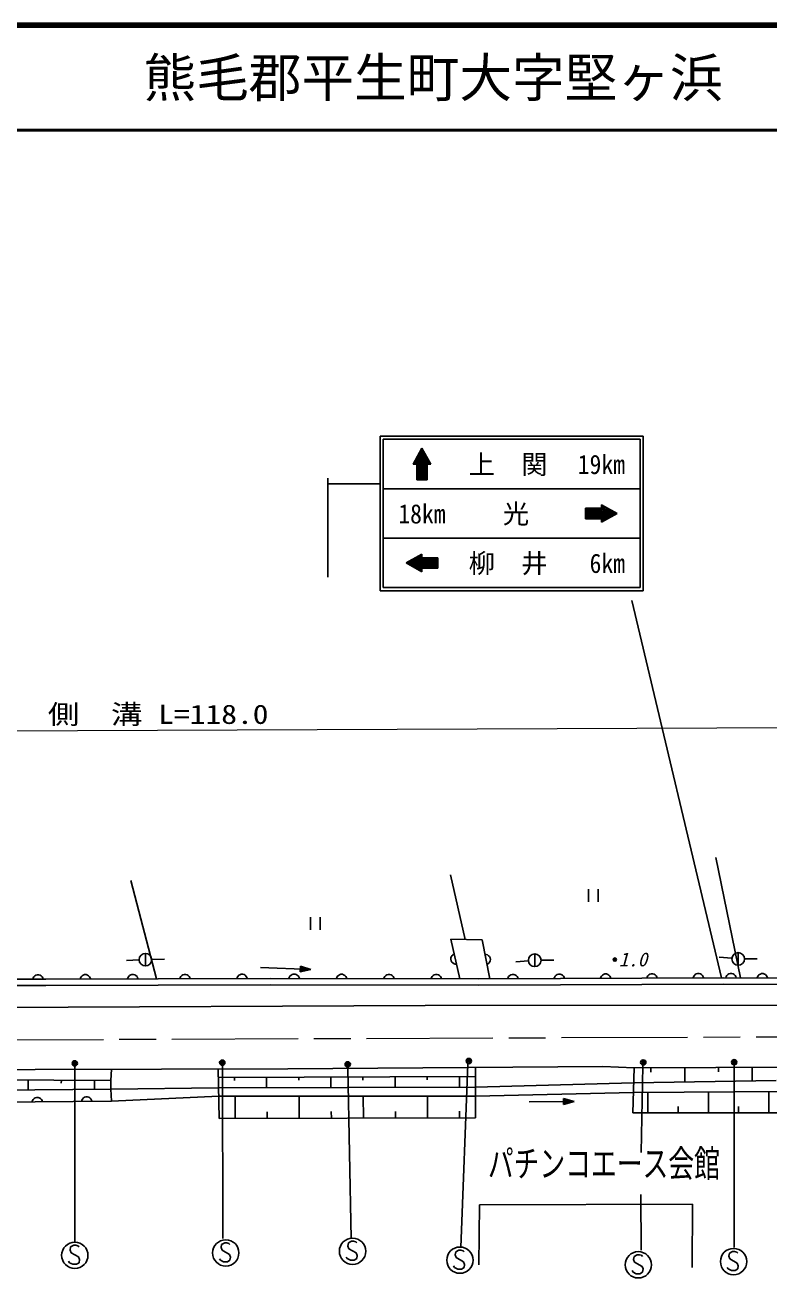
# Model space of a CAD drawing. Units: millimetres, scale not verified. Extents: x 40000 to 680000, y 20000 to 380000.
# Drawn here: x 393764 to 464439, y 260941 to 380000 of the extents above; entities that cross this region are included whole.
import ezdxf
from ezdxf.enums import TextEntityAlignment as Align

# ---------------------------------------------------------------- set-up
doc = ezdxf.new("R2010")
doc.units = ezdxf.units.MM
doc.header["$LTSCALE"] = 1000
doc.linetypes.add('CHAIN', pattern=[18.5, 12, -1.5, 3.5, -1.5])
for name, color, linetype, lineweight in [('M-BGD', 7, 'Continuous', 25), ('M-BGD-EXST', 7, 'Continuous', 25), ('M-BMK', 2, 'CHAIN', 13), ('M-STR-HTXT', 7, 'Continuous', 13), ('M-STR-STRC', 7, 'Continuous', 25), ('M-TTL', 2, 'Continuous', 140), ('M-TTL-LINE', 7, 'Continuous', 50)]:
    doc.layers.add(name, color=color, linetype=linetype, lineweight=lineweight)
doc.layers.add('M-TTL-TXT', color=7, linetype='Continuous')
doc.styles.add('ＭＳ ゴシック', font='')
doc.styles.get('ＭＳ ゴシック').set_extended_font_data('MS Gothic')

msp = doc.modelspace()

# ---------------------------------------------------------------- linework, layer by layer
at = {"layer": 'M-BGD'}
for p, q in [((459394, 300908), (461749, 289450)), ((434198, 299238), (435577, 293096)), ((403799, 298724), (406254, 289356)), ((447296, 297896), (447296, 296696)), ((448208, 296696), (448208, 297896)), ((420883, 295221), (420883, 294021)), ((421795, 294021), (421795, 295221)), ((434203, 293125), (437187, 293062)), ((435083, 289354), (434203, 293125)), ((437187, 293062), (437910, 289355)), ((405204, 291785), (405204, 290585)), ((434529, 291726), (434422, 291660)), ((437578, 291683), (437453, 291699)), ((442191, 291733), (442191, 290533)), ((461517, 291856), (461517, 290656)), ((404604, 291163), (403405, 291119)), ((405803, 291203), (407003, 291237)), ((419900, 290024), (419921, 290583)), ((419921, 290583), (420910, 290265)), ((434227, 291348), (434216, 291222)), ((434216, 291222), (434252, 291066)), ((434263, 291459), (434227, 291348)), ((434252, 291066), (434318, 290958)), ((434338, 291579), (434263, 291459)), ((434318, 290958), (434399, 290875)), ((434422, 291660), (434338, 291579)), ((434399, 290875), (434519, 290800)), ((434519, 290800), (434630, 290764)), ((434630, 290764), (434756, 290752)), ((437688, 291643), (437578, 291683)), ((437644, 290718), (437754, 290780)), ((437805, 291564), (437688, 291643)), ((437754, 290780), (437841, 290858)), ((437883, 291478), (437805, 291564)), ((437841, 290858), (437920, 290976)), ((437946, 291368), (437883, 291478)), ((437920, 290976), (437960, 291085)), ((437976, 291211), (437946, 291368)), ((437960, 291085), (437976, 291211)), ((441593, 291085), (440397, 290990)), ((442791, 291133), (443991, 291133)), ((460920, 291314), (459725, 291429)), ((462117, 291256), (463317, 291256)), ((382571, 289357), (395731, 289323)), ((394536, 289452), (394496, 289331)), ((394596, 289552), (394536, 289452)), ((394696, 289652), (394596, 289552)), ((394795, 289712), (394696, 289652)), ((394915, 289752), (394795, 289712)), ((395075, 289753), (394915, 289752)), ((395195, 289713), (395075, 289753)), ((395296, 289653), (395195, 289713)), ((395396, 289553), (395296, 289653)), ((395456, 289453), (395396, 289553)), ((395496, 289334), (395456, 289453)), ((395731, 289323), (417081, 289389)), ((399039, 289461), (398999, 289341)), ((399099, 289561), (399039, 289461)), ((399199, 289661), (399099, 289561)), ((399299, 289721), (399199, 289661)), ((399418, 289762), (399299, 289721)), ((399578, 289762), (399418, 289762)), ((399699, 289722), (399578, 289762)), ((399799, 289662), (399699, 289722)), ((399899, 289563), (399799, 289662)), ((399959, 289463), (399899, 289563)), ((399999, 289343), (399959, 289463)), ((403542, 289470), (403502, 289350)), ((403602, 289570), (403542, 289470)), ((403702, 289670), (403602, 289570)), ((403802, 289731), (403702, 289670)), ((403922, 289771), (403802, 289731)), ((404082, 289771), (403922, 289771)), ((404202, 289731), (404082, 289771)), ((404302, 289672), (404202, 289731)), ((404402, 289572), (404302, 289672)), ((404462, 289472), (404402, 289572)), ((404502, 289352), (404462, 289472)), ((408500, 289483), (408461, 289362)), ((408560, 289583), (408500, 289483)), ((408660, 289683), (408560, 289583)), ((408760, 289743), (408660, 289683)), ((408879, 289784), (408760, 289743)), ((409039, 289784), (408879, 289784)), ((409160, 289745), (409039, 289784)), ((409260, 289685), (409160, 289745)), ((409360, 289585), (409260, 289685)), ((409420, 289485), (409360, 289585)), ((409461, 289366), (409420, 289485)), ((413914, 289499), (413874, 289379)), ((413974, 289600), (413914, 289499)), ((414073, 289700), (413974, 289600)), ((414173, 289760), (414073, 289700)), ((414293, 289801), (414173, 289760)), ((414453, 289801), (414293, 289801)), ((414573, 289761), (414453, 289801)), ((414673, 289702), (414573, 289761)), ((414774, 289602), (414673, 289702)), ((414834, 289502), (414774, 289602)), ((414874, 289382), (414834, 289502)), ((420910, 290265), (416124, 290449)), ((417081, 289389), (436861, 289351)), ((418872, 289506), (418831, 289386)), ((418932, 289606), (418872, 289506)), ((419032, 289705), (418932, 289606)), ((419132, 289765), (419032, 289705)), ((419252, 289805), (419132, 289765)), ((419412, 289805), (419252, 289805)), ((419532, 289764), (419412, 289805)), ((419632, 289704), (419532, 289764)), ((419732, 289604), (419632, 289704)), ((419792, 289504), (419732, 289604)), ((419831, 289384), (419792, 289504)), ((420910, 290265), (419900, 290024)), ((419943, 290102), (419958, 290502)), ((420630, 290276), (419943, 290102)), ((419958, 290502), (420630, 290276)), ((419986, 290181), (419995, 290420)), ((420470, 290282), (419986, 290181)), ((419995, 290420), (420470, 290282)), ((420029, 290259), (420032, 290339)), ((420230, 290291), (420029, 290259)), ((420032, 290339), (420230, 290291)), ((423372, 289497), (423332, 289377)), ((423432, 289597), (423372, 289497)), ((423532, 289697), (423432, 289597)), ((423632, 289756), (423532, 289697)), ((423753, 289796), (423632, 289756)), ((423913, 289796), (423753, 289796)), ((424032, 289756), (423913, 289796)), ((424132, 289695), (424032, 289756)), ((424232, 289595), (424132, 289695)), ((424292, 289495), (424232, 289595)), ((424332, 289375), (424292, 289495)), ((427872, 289488), (427832, 289368)), ((427933, 289588), (427872, 289488)), ((428033, 289688), (427933, 289588)), ((428133, 289748), (428033, 289688)), ((428253, 289787), (428133, 289748)), ((428413, 289787), (428253, 289787)), ((428533, 289747), (428413, 289787)), ((428633, 289687), (428533, 289747)), ((428733, 289586), (428633, 289687)), ((428792, 289486), (428733, 289586)), ((428832, 289366), (428792, 289486)), ((432373, 289479), (432332, 289359)), ((432433, 289579), (432373, 289479)), ((432533, 289679), (432433, 289579)), ((432633, 289739), (432533, 289679)), ((432753, 289779), (432633, 289739)), ((432913, 289778), (432753, 289779)), ((433033, 289738), (432913, 289778)), ((433133, 289678), (433033, 289738)), ((433233, 289578), (433133, 289678)), ((433293, 289478), (433233, 289578)), ((433332, 289358), (433293, 289478)), ((436861, 289351), (460131, 289458)), ((439651, 289484), (439612, 289363)), ((439711, 289584), (439651, 289484)), ((439810, 289684), (439711, 289584)), ((439910, 289745), (439810, 289684)), ((440030, 289785), (439910, 289745)), ((440190, 289786), (440030, 289785)), ((440310, 289747), (440190, 289786)), ((440410, 289687), (440310, 289747)), ((440511, 289588), (440410, 289687)), ((440571, 289488), (440511, 289588)), ((440612, 289368), (440571, 289488)), ((444055, 289504), (444016, 289384)), ((444115, 289604), (444055, 289504)), ((444214, 289705), (444115, 289604)), ((444314, 289765), (444214, 289705)), ((444434, 289806), (444314, 289765)), ((444594, 289806), (444434, 289806)), ((444714, 289767), (444594, 289806)), ((444814, 289707), (444714, 289767)), ((444915, 289608), (444814, 289707)), ((444975, 289508), (444915, 289608)), ((445016, 289388), (444975, 289508)), ((448459, 289524), (448419, 289404)), ((448518, 289625), (448459, 289524)), ((448618, 289725), (448518, 289625)), ((448718, 289786), (448618, 289725)), ((448837, 289826), (448718, 289786)), ((448997, 289827), (448837, 289826)), ((449118, 289787), (448997, 289827)), ((449218, 289728), (449118, 289787)), ((449318, 289628), (449218, 289728)), ((449379, 289529), (449318, 289628)), ((449419, 289409), (449379, 289529)), ((452863, 289545), (452823, 289425)), ((452922, 289645), (452863, 289545)), ((453022, 289745), (452922, 289645)), ((453121, 289806), (453022, 289745)), ((453241, 289846), (453121, 289806)), ((453401, 289847), (453241, 289846)), ((453521, 289808), (453401, 289847)), ((453622, 289748), (453521, 289808)), ((453722, 289649), (453622, 289748)), ((453783, 289549), (453722, 289649)), ((453823, 289429), (453783, 289549)), ((457266, 289565), (457227, 289445)), ((457326, 289665), (457266, 289565)), ((457425, 289766), (457326, 289665)), ((457525, 289826), (457425, 289766)), ((457645, 289867), (457525, 289826)), ((457805, 289868), (457645, 289867)), ((457925, 289828), (457805, 289868)), ((458025, 289769), (457925, 289828)), ((458126, 289669), (458025, 289769)), ((458186, 289569), (458126, 289669)), ((458227, 289450), (458186, 289569)), ((460131, 289458), (470195, 289409)), ((460379, 289576), (460339, 289456)), ((460440, 289675), (460379, 289576)), ((460540, 289775), (460440, 289675)), ((460640, 289835), (460540, 289775)), ((460760, 289874), (460640, 289835)), ((460920, 289874), (460760, 289874)), ((461040, 289833), (460920, 289874)), ((461140, 289773), (461040, 289833)), ((461240, 289672), (461140, 289773)), ((461299, 289572), (461240, 289672)), ((461339, 289452), (461299, 289572)), ((463361, 289564), (463320, 289445)), ((463421, 289664), (463361, 289564)), ((463521, 289764), (463421, 289664)), ((463622, 289823), (463521, 289764)), ((463742, 289863), (463622, 289823)), ((463902, 289862), (463742, 289863)), ((464022, 289822), (463902, 289862)), ((464121, 289762), (464022, 289822)), ((464221, 289661), (464121, 289762)), ((464281, 289561), (464221, 289661)), ((464320, 289441), (464281, 289561)), ((382571, 288757), (395732, 288723)), ((395732, 288723), (417082, 288789)), ((417082, 288789), (436861, 288751)), ((436861, 288751), (460131, 288858)), ((460131, 288858), (470192, 288809)), ((418743, 280827), (448671, 281036)), ((448671, 281036), (451621, 280908)), ((376468, 280471), (394714, 280751)), ((376793, 279810), (401922, 279712)), ((394714, 280751), (418743, 280827)), ((401971, 280774), (401922, 279712)), ((412118, 280806), (412216, 276080)), ((412135, 279997), (436553, 280092)), ((413661, 280002), (413662, 279706)), ((416713, 280014), (416717, 279021)), ((419766, 280026), (419767, 279727)), ((422818, 280038), (422822, 279034)), ((425870, 280050), (425871, 279747)), ((428923, 280062), (428927, 279046)), ((431975, 280074), (431976, 279767)), ((435027, 280086), (435031, 279058)), ((436554, 276159), (436553, 280951)), ((451621, 280908), (451504, 276646)), ((451621, 280908), (467670, 280957)), ((453226, 280913), (453227, 280489)), ((456436, 280923), (456440, 279557)), ((459646, 280933), (459647, 280537)), ((462856, 280943), (462859, 279673)), ((376744, 278681), (401922, 278877)), ((394069, 279743), (394066, 278816)), ((397211, 279730), (397210, 279463)), ((400352, 279718), (400348, 278865)), ((401922, 279712), (401922, 278877)), ((401922, 278877), (412155, 279012)), ((401922, 278877), (401971, 277749)), ((412155, 279012), (436554, 279061)), ((436554, 279061), (451582, 279470)), ((451556, 278548), (465983, 278671)), ((451582, 279470), (465124, 279714)), ((458682, 276646), (458682, 278609)), ((464425, 276646), (464425, 278658)), ((401971, 277749), (376793, 277503)), ((394460, 277795), (394422, 277675)), ((394519, 277896), (394460, 277795)), ((394618, 277997), (394519, 277896)), ((394718, 278058), (394618, 277997)), ((394837, 278099), (394718, 278058)), ((394997, 278101), (394837, 278099)), ((395118, 278062), (394997, 278101)), ((395218, 278003), (395118, 278062)), ((395319, 277904), (395218, 278003)), ((395380, 277804), (395319, 277904)), ((395422, 277685), (395380, 277804)), ((399160, 277841), (399121, 277721)), ((399219, 277942), (399160, 277841)), ((399318, 278043), (399219, 277942)), ((399418, 278104), (399318, 278043)), ((399537, 278145), (399418, 278104)), ((399697, 278146), (399537, 278145)), ((399818, 278108), (399697, 278146)), ((399918, 278049), (399818, 278108)), ((400019, 277950), (399918, 278049)), ((400080, 277850), (400019, 277950)), ((400121, 277731), (400080, 277850)), ((401971, 277749), (412172, 278229)), ((412172, 278229), (436554, 278227)), ((413737, 276085), (413730, 278229)), ((419822, 276105), (419815, 278228)), ((425906, 276124), (425899, 278228)), ((431991, 276144), (431984, 278227)), ((436554, 278227), (451556, 278548)), ((445928, 277718), (441658, 277669)), ((444931, 277426), (444925, 277986)), ((444925, 277986), (445928, 277718)), ((445928, 277718), (444931, 277426)), ((444971, 277507), (444966, 277907)), ((444966, 277907), (445648, 277715)), ((445648, 277715), (444971, 277507)), ((445010, 277587), (445007, 277827)), ((445007, 277827), (445488, 277713)), ((445488, 277713), (445010, 277587)), ((445049, 277668), (445048, 277748)), ((445048, 277748), (445248, 277710)), ((445248, 277710), (445049, 277668)), ((452940, 276646), (452940, 278560)), ((416780, 276095), (416778, 276735)), ((422864, 276115), (422862, 276749)), ((428948, 276134), (428946, 276762)), ((435033, 276154), (435031, 276776)), ((451504, 276646), (465860, 276646)), ((455811, 276646), (455811, 277228)), ((461554, 276646), (461554, 277242)), ((412216, 276080), (436554, 276159)), ((436884, 262188), (436946, 267894)), ((436946, 267894), (457192, 267955)), ((457192, 267955), (457130, 261942))]:
    msp.add_line(p, q, dxfattribs=at)
for centre, radius in [((405204, 291185), 600), ((442191, 291133), 600), ((461517, 291256), 600), ((449799, 291195), 150), ((449799, 291195), 90), ((449799, 291195), 30)]:
    msp.add_circle(centre, radius, dxfattribs=at)
at = {"layer": 'M-BGD-EXST'}
for p, q in [((398487, 281332), (398487, 264349)), ((412511, 281086), (412560, 264693)), ((435841, 281268), (435166, 263844)), ((452449, 281096), (452302, 272850)), ((461136, 281439), (461136, 263819)), ((424430, 280900), (424737, 264703)), ((452253, 268874), (452302, 263574)), ((424779, 264423), (424479, 264273)), ((424979, 264423), (424779, 264423)), ((425179, 264373), (424979, 264423)), ((425279, 264273), (425179, 264373)), ((398092, 263890), (398042, 263590)), ((398042, 263590), (398142, 263340)), ((398392, 264040), (398092, 263890)), ((398142, 263340), (398842, 262940)), ((398592, 264040), (398392, 264040)), ((398792, 263990), (398592, 264040)), ((398892, 263890), (398792, 263990)), ((412433, 264120), (412383, 263820)), ((412383, 263820), (412483, 263570)), ((412733, 264270), (412433, 264120)), ((412483, 263570), (413183, 263170)), ((412933, 264270), (412733, 264270)), ((413133, 264220), (412933, 264270)), ((413233, 264120), (413133, 264220)), ((413183, 263170), (413283, 262920)), ((424479, 264273), (424429, 263973)), ((424429, 263973), (424529, 263723)), ((424529, 263723), (425229, 263323)), ((425229, 263323), (425329, 263073)), ((434678, 263430), (434628, 263130)), ((434628, 263130), (434728, 262880)), ((434978, 263580), (434678, 263430)), ((435178, 263580), (434978, 263580)), ((435378, 263530), (435178, 263580)), ((435478, 263430), (435378, 263530)), ((451929, 263141), (451629, 262991)), ((452129, 263141), (451929, 263141)), ((452329, 263091), (452129, 263141)), ((460678, 263298), (460628, 262998)), ((460978, 263448), (460678, 263298)), ((461178, 263448), (460978, 263448)), ((461378, 263398), (461178, 263448)), ((461478, 263298), (461378, 263398)), ((397992, 262390), (397892, 262540)), ((398292, 262240), (397992, 262390)), ((398642, 262240), (398292, 262240)), ((398892, 262390), (398642, 262240)), ((398842, 262940), (398942, 262690)), ((398942, 262690), (398892, 262390)), ((412333, 262620), (412233, 262770)), ((412633, 262470), (412333, 262620)), ((412983, 262470), (412633, 262470)), ((413233, 262620), (412983, 262470)), ((413283, 262920), (413233, 262620)), ((424379, 262773), (424279, 262923)), ((424679, 262623), (424379, 262773)), ((425029, 262623), (424679, 262623)), ((425279, 262773), (425029, 262623)), ((425329, 263073), (425279, 262773)), ((434578, 261930), (434478, 262080)), ((434878, 261780), (434578, 261930)), ((434728, 262880), (435428, 262480)), ((435478, 261930), (435228, 261780)), ((435428, 262480), (435528, 262230)), ((435528, 262230), (435478, 261930)), ((451629, 262991), (451579, 262691)), ((451579, 262691), (451679, 262441)), ((451679, 262441), (452379, 262041)), ((452429, 262991), (452329, 263091)), ((452379, 262041), (452479, 261791)), ((460578, 261798), (460478, 261948)), ((460628, 262998), (460728, 262748)), ((460728, 262748), (461428, 262348)), ((461428, 262348), (461528, 262098)), ((461528, 262098), (461478, 261798)), ((435228, 261780), (434878, 261780)), ((451529, 261491), (451429, 261641)), ((451829, 261341), (451529, 261491)), ((452179, 261341), (451829, 261341)), ((452429, 261491), (452179, 261341)), ((452479, 261791), (452429, 261491)), ((460878, 261648), (460578, 261798)), ((461228, 261648), (460878, 261648)), ((461478, 261798), (461228, 261648))]:
    msp.add_line(p, q, dxfattribs=at)
for centre, radius in [((398487, 281332), 250), ((398487, 281332), 150), ((398487, 281332), 50), ((412502, 281399), 250), ((412502, 281399), 150), ((412502, 281399), 50), ((424422, 281243), 250), ((424422, 281243), 150), ((424422, 281243), 50), ((435926, 281550), 250), ((435926, 281550), 150), ((435926, 281550), 50), ((452499, 281417), 250), ((452499, 281417), 150), ((452499, 281417), 50), ((461136, 281439), 250), ((461136, 281439), 150), ((461136, 281439), 50), ((398492, 263090), 1250), ((412833, 263320), 1250), ((424879, 263473), 1250), ((435078, 262630), 1250), ((452029, 262191), 1250), ((461078, 262498), 1250)]:
    msp.add_circle(centre, radius, dxfattribs=at)
at = {"layer": 'M-BMK'}
msp.add_line((370716, 283492), (469048, 283874), dxfattribs=at)
at = {"layer": 'M-STR-HTXT'}
msp.add_line((352540, 312770), (470220, 313264), dxfattribs=at)
at = {"layer": 'M-STR-STRC'}
for p, q in [((427501, 326237), (427501, 340937)), ((427501, 340937), (452501, 340937)), ((427801, 326537), (427801, 340637)), ((427801, 340637), (452201, 340637)), ((452201, 340637), (452201, 326537)), ((452501, 340937), (452501, 326237)), ((430642, 338287), (431476, 339787)), ((431253, 339385), (431976, 338084)), ((431327, 339519), (432012, 338287)), ((431401, 339653), (432160, 338287)), ((431476, 339787), (432309, 338287)), ((430976, 338287), (430642, 338287)), ((430658, 338315), (430673, 338287)), ((430732, 338449), (430822, 338287)), ((430806, 338582), (430971, 338287)), ((430881, 338716), (431953, 336787)), ((430955, 338850), (431976, 337013)), ((430976, 336787), (430976, 338287)), ((430976, 338278), (431804, 336787)), ((431030, 338984), (431976, 337281)), ((431104, 339118), (431976, 337549)), ((431178, 339252), (431976, 337816)), ((432309, 338287), (431976, 338287)), ((431976, 338287), (431976, 336787)), ((422516, 327526), (422516, 336950)), ((430976, 338010), (431655, 336787)), ((430976, 337742), (431507, 336787)), ((430976, 337475), (431358, 336787)), ((430976, 337207), (431209, 336787)), ((430976, 336939), (431060, 336787)), ((422516, 336410), (427501, 336410)), ((427801, 335937), (452201, 335937)), ((431976, 336787), (430976, 336787)), ((448955, 334182), (447026, 333110)), ((448516, 334087), (447026, 333259)), ((448249, 334087), (447026, 333407)), ((447981, 334087), (447026, 333556)), ((447713, 334087), (447026, 333705)), ((447446, 334087), (447026, 333854)), ((447178, 334087), (447026, 334002)), ((447026, 334087), (447026, 333087)), ((448526, 334087), (447026, 334087)), ((449089, 334107), (447252, 333087)), ((449223, 334033), (447519, 333087)), ((449356, 333959), (447787, 333087)), ((449490, 333884), (448055, 333087)), ((449624, 333810), (448323, 333087)), ((450026, 333587), (448526, 334420)), ((448526, 334420), (448526, 334087)), ((448553, 334405), (448526, 334389)), ((448687, 334331), (448526, 334241)), ((448821, 334256), (448526, 334092)), ((449758, 333736), (448526, 333051)), ((449892, 333661), (448526, 332902)), ((448526, 332754), (450026, 333587)), ((447026, 333087), (448526, 333087)), ((448526, 333087), (448526, 332754)), ((427801, 331237), (452201, 331237)), ((431476, 329720), (429976, 328887)), ((429976, 328887), (431476, 328054)), ((430110, 328813), (431476, 329572)), ((430243, 328738), (431476, 329423)), ((430377, 328664), (431679, 329387)), ((430511, 328589), (431947, 329387)), ((430645, 328515), (432214, 329387)), ((430779, 328441), (432482, 329387)), ((430913, 328366), (432750, 329387)), ((431047, 328292), (432976, 329364)), ((431476, 329387), (431476, 329720)), ((432976, 329387), (431476, 329387)), ((431485, 328387), (432976, 329215)), ((431753, 328387), (432976, 329066)), ((432020, 328387), (432976, 328918)), ((432288, 328387), (432976, 328769)), ((432556, 328387), (432976, 328620)), ((432976, 328387), (432976, 329387)), ((431180, 328218), (431476, 328382)), ((431314, 328143), (431476, 328233)), ((431448, 328069), (431476, 328084)), ((431476, 328054), (431476, 328387)), ((431476, 328387), (432976, 328387)), ((432823, 328387), (432976, 328472)), ((452501, 326237), (427501, 326237)), ((452201, 326537), (427801, 326537)), ((451425, 325321), (459929, 289457)), ((378157, 286579), (431781, 286834)), ((431781, 286834), (467008, 286852))]:
    msp.add_line(p, q, dxfattribs=at)
at = {"layer": 'M-TTL'}
msp.add_line((680000, 380000), (40000, 380000), dxfattribs=at)
at = {"layer": 'M-TTL-LINE'}
msp.add_line((40000, 370000), (680000, 370000), dxfattribs=at)

# ---------------------------------------------------------------- texts
at = {"layer": 'M-BGD', "style": 'ＭＳ ゴシック', "oblique": 15}
msp.add_text('1.0', height=1320, dxfattribs=at).set_placement((450179, 290155), align=Align.BOTTOM_LEFT)
at = {"layer": 'M-BGD', "style": 'ＭＳ ゴシック', "width": 0.7}
msp.add_text('パチンコエース会館', height=2566, dxfattribs=at).set_placement((437731, 269763), align=Align.BOTTOM_LEFT)
at = {"layer": 'M-STR-HTXT', "style": 'ＭＳ ゴシック', "width": 1.2}
msp.add_text('側\u3000溝 L=118.0', height=1833, dxfattribs=at).set_placement((395921, 313040), align=Align.BOTTOM_LEFT)
at = {"layer": 'M-STR-STRC', "style": 'ＭＳ ゴシック'}
for s, p in [('上\u3000関', (435906, 336786)), ('光', (439156, 332086)), ('柳\u3000井', (435906, 327386))]:
    msp.add_text(s, height=1833, dxfattribs=at).set_placement(p, align=Align.BOTTOM_LEFT)
at = {"layer": 'M-STR-STRC', "style": 'ＭＳ ゴシック', "width": 0.9}
for s, p in [('19km', (446276, 336786)), ('18km', (429226, 332086)), (' 6km', (446276, 327386))]:
    msp.add_text(s, height=1833, dxfattribs=at).set_placement(p, align=Align.BOTTOM_LEFT)
at = {"layer": 'M-TTL-TXT', "style": 'ＭＳ ゴシック'}
msp.add_text('熊毛郡平生町大字堅ヶ浜', height=3666, dxfattribs=at).set_placement((405024, 375000), align=Align.MIDDLE_LEFT)

doc.saveas('drawing.dxf')
